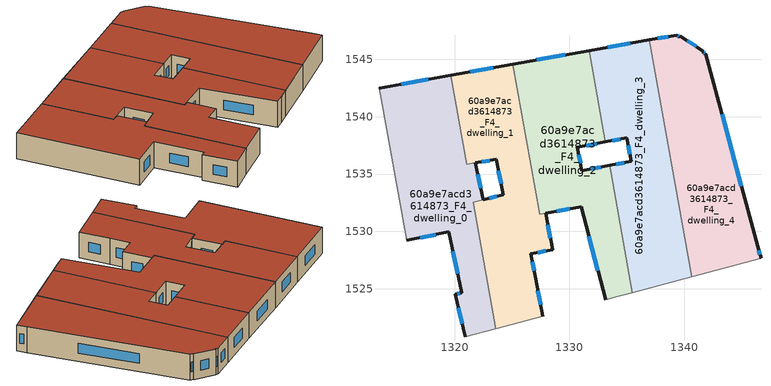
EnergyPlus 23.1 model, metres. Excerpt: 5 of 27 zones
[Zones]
60a9e7acd3614873_F4_dwelling_0
 floor to 60a9e7acd3614873_F3_dwelling_0 (EU_floor_Construction): 1319.66,1543.6 1321.05,1535.84 1321.82,1535.97 1322.48,1532.76 1321.64,1532.56 1323.61,1521.53 1320.95,1520.82 1320.07,1524.52 1320.6,1524.65 1319.51,1529.96 1315.84,1529.22 1313.42,1542.49 z12
 wall outside (EU_wall_Construction): 1319.66,1543.6 1313.42,1542.49 / 1322.48,1532.76 1321.82,1535.97 / 1315.84,1529.22 1319.51,1529.96 1320.6,1524.65 1320.07,1524.52 1320.95,1520.82 z12:15
 wall to 60a9e7acd3614873_F4_dwelling_1 (EU_wall_Construction): 1321.82,1535.97 1321.05,1535.84 / 1321.05,1535.85 1319.66,1543.6 / 1323.61,1521.53 1321.64,1532.56 1322.48,1532.76 z12:15
 wall adiabatic (EU_wall_Construction): 1320.95,1520.82 1323.61,1521.53 / 1313.42,1542.49 1315.84,1529.22 z12:15
 window (EU_Window_Construction): 1317.71,1543.25 1315.38,1542.83 / 1322.27,1533.77 1322.03,1534.97 / 1320.34,1523.36 1320.67,1521.98 / 1320.44,1524.61 1320.23,1524.56 / 1319.85,1528.3 1320.26,1526.32 / 1316.99,1529.45 1318.36,1529.73 z12.94:14.06
 roof outside (EU_roof_Construction): 1323.61,1521.53 1321.64,1532.56 1322.48,1532.76 1321.82,1535.97 1321.05,1535.84 1319.66,1543.6 1313.42,1542.49 1315.84,1529.22 1319.51,1529.96 1320.6,1524.65 1320.07,1524.52 1320.95,1520.82 z15
60a9e7acd3614873_F4_dwelling_1
 floor to 60a9e7acd3614873_F3_dwelling_1 (EU_floor_Construction): 1325.07,1544.56 1327.41,1531.48 1327.92,1531.58 1328.54,1528.42 1326.64,1528.06 1327.06,1525.88 1327.7,1522.62 1323.61,1521.53 1321.64,1532.56 1322.49,1532.76 1324.24,1533.18 1323.61,1536.27 1321.82,1535.97 1321.05,1535.85 1319.66,1543.6 z12
 wall outside (EU_wall_Construction): 1321.82,1535.97 1323.61,1536.27 1324.24,1533.18 1322.49,1532.76 / 1325.07,1544.56 1319.66,1543.6 / 1327.7,1522.62 1327.06,1525.88 1326.64,1528.06 1328.54,1528.42 1327.92,1531.58 z12:15
 wall to 60a9e7acd3614873_F4_dwelling_2 (EU_wall_Construction): 1327.92,1531.58 1327.41,1531.48 / 1327.41,1531.49 1325.07,1544.56 z12:15
 wall adiabatic (EU_wall_Construction): 1323.61,1521.53 1327.7,1522.62 z12:15
 window (EU_Window_Construction): 1323.69,1533.05 1323.04,1532.9 / 1323.81,1535.3 1324.05,1534.15 / 1322.38,1536.07 1323.05,1536.18 / 1323.38,1544.26 1321.36,1543.9 / 1328.34,1529.41 1328.11,1530.59 / 1327.24,1528.17 1327.94,1528.3 / 1326.93,1526.56 1326.77,1527.37 / 1327.5,1523.64 1327.26,1524.86 z12.94:14.06
 roof outside (EU_roof_Construction): 1327.7,1522.62 1327.06,1525.88 1326.64,1528.06 1328.54,1528.42 1327.92,1531.58 1327.41,1531.48 1325.07,1544.56 1319.66,1543.6 1321.05,1535.85 1323.61,1536.27 1324.24,1533.18 1321.64,1532.56 1323.61,1521.53 z15
60a9e7acd3614873_F4_dwelling_2
 floor to 60a9e7acd3614873_F3_dwelling_2 (EU_floor_Construction): 1331.71,1545.74 1333.13,1537.79 1330.69,1537.33 1331.09,1535.3 1333.49,1535.75 1335.47,1524.67 1334.26,1524.35 1333.14,1524.06 1331.01,1532.13 1327.41,1531.49 1325.07,1544.56 z12
 wall outside (EU_wall_Construction): 1331.71,1545.74 1325.07,1544.56 / 1333.49,1535.75 1331.09,1535.3 1330.69,1537.33 1333.13,1537.79 / 1327.93,1531.58 1331.01,1532.13 1333.14,1524.06 z12:15
 wall to 60a9e7acd3614873_F4_dwelling_3 (EU_wall_Construction): 1333.13,1537.79 1331.71,1545.74 / 1335.47,1524.67 1333.49,1535.75 z12:15
 wall adiabatic (EU_wall_Construction): 1333.14,1524.06 1334.26,1524.35 1335.47,1524.67 z12:15
 window (EU_Window_Construction): 1329.63,1545.37 1327.15,1544.93 / 1331.46,1537.48 1332.37,1537.65 / 1330.96,1535.94 1330.82,1536.7 / 1332.74,1535.61 1331.84,1535.44 / 1331.68,1529.6 1332.47,1526.59 / 1328.89,1531.75 1330.04,1531.96 z12.94:14.06
 roof outside (EU_roof_Construction): 1335.47,1524.67 1333.49,1535.75 1331.09,1535.3 1330.69,1537.33 1333.13,1537.79 1331.71,1545.74 1325.07,1544.56 1327.41,1531.49 1331.01,1532.13 1333.14,1524.06 1334.26,1524.35 z15
60a9e7acd3614873_F4_dwelling_3
 floor to 60a9e7acd3614873_F3_dwelling_3 (EU_floor_Construction): 1336.95,1546.67 1340.64,1526.05 1335.47,1524.67 1333.49,1535.75 1335.36,1536.11 1334.99,1538.14 1333.13,1537.79 1331.71,1545.74 z12
 wall outside (EU_wall_Construction): 1333.13,1537.79 1334.99,1538.14 1335.36,1536.11 1333.49,1535.75 / 1336.95,1546.67 1331.71,1545.74 z12:15
 wall to 60a9e7acd3614873_F4_dwelling_4 (EU_wall_Construction): 1340.64,1526.05 1336.95,1546.67 z12:15
 wall adiabatic (EU_wall_Construction): 1335.47,1524.67 1340.64,1526.05 z12:15
 window (EU_Window_Construction): 1334.78,1536 1334.08,1535.87 / 1335.1,1537.5 1335.24,1536.74 / 1333.71,1537.9 1334.41,1538.03 / 1335.31,1546.38 1333.35,1546.03 z12.94:14.06
 roof outside (EU_roof_Construction): 1340.64,1526.05 1336.95,1546.67 1331.71,1545.74 1333.13,1537.79 1334.99,1538.14 1335.36,1536.11 1333.49,1535.75 1335.47,1524.67 z15
60a9e7acd3614873_F4_dwelling_4
 floor to 60a9e7acd3614873_F3_dwelling_4 (EU_floor_Construction): 1341.88,1545.45 1346.39,1528.71 1346.68,1527.66 1340.64,1526.05 1336.95,1546.67 1339.33,1547.09 1339.6,1546.92 1339.65,1547 1341.66,1545.7 1341.61,1545.62 z12
 wall outside (EU_wall_Construction): 1346.68,1527.66 1346.39,1528.71 1341.88,1545.45 1341.61,1545.62 1341.66,1545.7 1339.65,1547 1339.6,1546.92 1339.33,1547.09 1336.95,1546.67 z12:15
 wall adiabatic (EU_wall_Construction): 1340.64,1526.05 1346.68,1527.66 z12:15
 window (EU_Window_Construction): 1341.79,1545.5 1341.69,1545.57 / 1344.98,1533.96 1343.29,1540.2 / 1346.59,1527.99 1346.48,1528.38 / 1338.59,1546.96 1337.7,1546.8 / 1339.52,1546.97 1339.42,1547.04 / 1341.03,1546.1 1340.28,1546.59 z12.94:14.06
 roof outside (EU_roof_Construction): 1346.68,1527.66 1346.39,1528.71 1341.88,1545.45 1341.61,1545.62 1341.66,1545.7 1339.65,1547 1339.6,1546.92 1339.33,1547.09 1336.95,1546.67 1340.64,1526.05 z15
[Building]
EU S2 Campaign: North Axis=0; Terrain=City; Solar Distribution=FullExterior
[Site:Location]
Vienna: Latitude=48; Longitude=16.5; Time Zone=1; Elevation=183
[SizingPeriod:WeatherFileDays]
AnnualSizingPeriod: Begin Month=1; Begin Day of Month=1; End Month=12; End Day of Month=31; Day of Week for Start Day=Monday; Use Weather File Daylight Saving Period=No; Use Weather File Rain and Snow Indicators=No
[MATERIAL]
EU_InternalMass_Material: Roughness=MediumRough; Thickness=0.1; Conductivity=1; Density=1800; Specific Heat=900; Thermal Absorptance=0.9; Solar Absorptance=0.7; Visible Absorptance=0.7
[MATERIAL:NOMASS] Roughness=MediumRough; Thermal Absorptance=0.9; Solar Absorptance=0.7; Visible Absorptance=0.7
Name | Thermal Resistance
EU_wall_NoMass | 0.914258
EU_roof_NoMass | 0.954009
EU_floor_NoMass | 1.09711
[WINDOWMATERIAL:SIMPLEGLAZINGSYSTEM]
EU_Window_SimpleGlazing: UFactor=2.09642; Solar Heat Gain Coefficient=0.65; Visible Transmittance=0.65
[CONSTRUCTION]
EU_wall_Construction: EU_wall_NoMass
EU_roof_Construction: EU_roof_NoMass
EU_floor_Construction: EU_floor_NoMass
EU_Window_Construction: EU_Window_SimpleGlazing
EU_InternalMass_Construction: EU_InternalMass_Material
[ZONE] Type=1; Multiplier=1; Ceiling Height=autocalculate; Floor Area=autocalculate; Part of Total Floor Area=Yes
Name | Volume
60a9e7acd3614873_F4_dwelling_0 | 334.537
60a9e7acd3614873_F4_dwelling_1 | 323.517
60a9e7acd3614873_F4_dwelling_2 | 321.056
60a9e7acd3614873_F4_dwelling_3 | 326.392
60a9e7acd3614873_F4_dwelling_4 | 326.364
[INTERNALMASS] Construction=EU_InternalMass_Construction
Name | Zone or ZoneList | Surface Area
60a9e7acd3614873_F4_dwelling_0_EU_InternalMass | 60a9e7acd3614873_F4_dwelling_0 | 111.513
60a9e7acd3614873_F4_dwelling_1_EU_InternalMass | 60a9e7acd3614873_F4_dwelling_1 | 107.839
60a9e7acd3614873_F4_dwelling_2_EU_InternalMass | 60a9e7acd3614873_F4_dwelling_2 | 107.026
60a9e7acd3614873_F4_dwelling_3_EU_InternalMass | 60a9e7acd3614873_F4_dwelling_3 | 108.797
60a9e7acd3614873_F4_dwelling_4_EU_InternalMass | 60a9e7acd3614873_F4_dwelling_4 | 108.788
[OTHEREQUIPMENT] Fuel Type=Electricity; Design Level Calculation Method=Watts/Area; Power per Zone Floor Area=1; Fraction Latent=0; Fraction Radiant=0; Fraction Lost=0; Carbon Dioxide Generation Rate=0; EndUse Subcategory=EU_Step8_InternalGains
Name | Zone or ZoneList or Space or SpaceList | Schedule
EU_Step8_InternalGain_60a9e7acd3614873_F4_dwelling_0_f000 | 60a9e7acd3614873_F4_dwelling_0 | EU_Step8_GainSchedule_60a9e7acd3614873_F4_dwelling_0_f000
EU_Step8_InternalGain_60a9e7acd3614873_F4_dwelling_1_f000 | 60a9e7acd3614873_F4_dwelling_1 | EU_Step8_GainSchedule_60a9e7acd3614873_F4_dwelling_1_f000
EU_Step8_InternalGain_60a9e7acd3614873_F4_dwelling_2_f000 | 60a9e7acd3614873_F4_dwelling_2 | EU_Step8_GainSchedule_60a9e7acd3614873_F4_dwelling_2_f000
EU_Step8_InternalGain_60a9e7acd3614873_F4_dwelling_3_f000 | 60a9e7acd3614873_F4_dwelling_3 | EU_Step8_GainSchedule_60a9e7acd3614873_F4_dwelling_3_f000
EU_Step8_InternalGain_60a9e7acd3614873_F4_dwelling_4_f000 | 60a9e7acd3614873_F4_dwelling_4 | EU_Step8_GainSchedule_60a9e7acd3614873_F4_dwelling_4_f000
[ZONEVENTILATION:DESIGNFLOWRATE] Schedule=EU_AlwaysOn; Design Flow Rate Calculation Method=AirChanges/Hour; Air Changes per Hour=0.546891; Ventilation Type=Natural; Fan Pressure Rise=0; Fan Total Efficiency=1; Constant Term Coefficient=1; Temperature Term Coefficient=0; Velocity Term Coefficient=0; Velocity Squared Term Coefficient=0; Minimum Indoor Temperature=-100; Maximum Indoor Temperature=100; Delta Temperature=-100; Minimum Outdoor Temperature=-100; Maximum Outdoor Temperature=100; Maximum Wind Speed=40
Name | Zone or ZoneList or Space or SpaceList
EU_ConstantAir_60a9e7acd3614873_F4_dwelling_0 | 60a9e7acd3614873_F4_dwelling_0
EU_ConstantAir_60a9e7acd3614873_F4_dwelling_1 | 60a9e7acd3614873_F4_dwelling_1
EU_ConstantAir_60a9e7acd3614873_F4_dwelling_2 | 60a9e7acd3614873_F4_dwelling_2
EU_ConstantAir_60a9e7acd3614873_F4_dwelling_3 | 60a9e7acd3614873_F4_dwelling_3
EU_ConstantAir_60a9e7acd3614873_F4_dwelling_4 | 60a9e7acd3614873_F4_dwelling_4
[HVACTEMPLATE:THERMOSTAT] Constant Heating Setpoint=20; Constant Cooling Setpoint=50
EU_HeatOnly_60a9e7acd3614873_F1_dwelling_0; EU_HeatOnly_60a9e7acd3614873_F1_dwelling_1; EU_HeatOnly_60a9e7acd3614873_F1_dwelling_2; EU_HeatOnly_60a9e7acd3614873_F1_dwelling_3; EU_HeatOnly_60a9e7acd3614873_F1_dwelling_4; EU_HeatOnly_60a9e7acd3614873_F1_dwelling_5; EU_HeatOnly_60a9e7acd3614873_F2_dwelling_0; EU_HeatOnly_60a9e7acd3614873_F2_dwelling_1; EU_HeatOnly_60a9e7acd3614873_F2_dwelling_2; EU_HeatOnly_60a9e7acd3614873_F2_dwelling_3; EU_HeatOnly_60a9e7acd3614873_F2_dwelling_4; EU_HeatOnly_60a9e7acd3614873_F3_dwelling_0; EU_HeatOnly_60a9e7acd3614873_F3_dwelling_1; EU_HeatOnly_60a9e7acd3614873_F3_dwelling_2; EU_HeatOnly_60a9e7acd3614873_F3_dwelling_3; EU_HeatOnly_60a9e7acd3614873_F3_dwelling_4; EU_HeatOnly_60a9e7acd3614873_F4_dwelling_0; EU_HeatOnly_60a9e7acd3614873_F4_dwelling_1; EU_HeatOnly_60a9e7acd3614873_F4_dwelling_2; EU_HeatOnly_60a9e7acd3614873_F4_dwelling_3; EU_HeatOnly_60a9e7acd3614873_F4_dwelling_4
[HVACTEMPLATE:ZONE:IDEALLOADSAIRSYSTEM] System Availability Schedule=EU_AlwaysOn; Maximum Heating Supply Air Temperature=50; Minimum Cooling Supply Air Temperature=13; Maximum Heating Supply Air Humidity Ratio=0.0156; Minimum Cooling Supply Air Humidity Ratio=0.0077; Heating Limit=NoLimit; Cooling Limit=NoLimit; Heating Availability Schedule=EU_AlwaysOn; Cooling Availability Schedule=EU_CoolingOff; Dehumidification Control Type=ConstantSensibleHeatRatio; Cooling Sensible Heat Ratio=0.7; Dehumidification Setpoint=60; Humidification Control Type=None; Humidification Setpoint=30; Outdoor Air Method=None; Outdoor Air Flow Rate per Person=0.00944; Outdoor Air Flow Rate per Zone Floor Area=0; Outdoor Air Flow Rate per Zone=0; Demand Controlled Ventilation Type=None; Outdoor Air Economizer Type=NoEconomizer; Heat Recovery Type=None; Sensible Heat Recovery Effectiveness=0.7; Latent Heat Recovery Effectiveness=0.65
Name | Template Thermostat
60a9e7acd3614873_F4_dwelling_0 | EU_HeatOnly_60a9e7acd3614873_F4_dwelling_0
60a9e7acd3614873_F4_dwelling_1 | EU_HeatOnly_60a9e7acd3614873_F4_dwelling_1
60a9e7acd3614873_F4_dwelling_2 | EU_HeatOnly_60a9e7acd3614873_F4_dwelling_2
60a9e7acd3614873_F4_dwelling_3 | EU_HeatOnly_60a9e7acd3614873_F4_dwelling_3
60a9e7acd3614873_F4_dwelling_4 | EU_HeatOnly_60a9e7acd3614873_F4_dwelling_4
[SIZING:ZONE] Zone Cooling Design Supply Air Temperature Input Method=SupplyAirTemperature; Zone Cooling Design Supply Air Temperature=13; Zone Heating Design Supply Air Temperature Input Method=SupplyAirTemperature; Zone Heating Design Supply Air Temperature=50; Zone Cooling Design Supply Air Humidity Ratio=0.008; Zone Heating Design Supply Air Humidity Ratio=0.008; Cooling Design Air Flow Method=DesignDay; Cooling Design Air Flow Rate=0; Cooling Minimum Air Flow per Zone Floor Area=0.000762; Cooling Minimum Air Flow=0; Cooling Minimum Air Flow Fraction=0.2; Heating Design Air Flow Method=DesignDay; Heating Design Air Flow Rate=0; Heating Maximum Air Flow per Zone Floor Area=0.002032; Heating Maximum Air Flow=0.141576; Heating Maximum Air Flow Fraction=0.3; Account for Dedicated Outdoor Air System=No; Dedicated Outdoor Air System Control Strategy=NeutralSupplyAir; Dedicated Outdoor Air Low Setpoint Temperature for Design=autosize; Dedicated Outdoor Air High Setpoint Temperature for Design=autosize; Zone Load Sizing Method=Sensible Load Only No Latent Load; Zone Latent Cooling Design Supply Air Humidity Ratio Input Method=HumidityRatioDifference; Zone Cooling Design Supply Air Humidity Ratio Difference=0.005; Zone Latent Heating Design Supply Air Humidity Ratio Input Method=HumidityRatioDifference; Zone Humidification Design Supply Air Humidity Ratio Difference=0.005
60a9e7acd3614873_F4_dwelling_0; 60a9e7acd3614873_F4_dwelling_1; 60a9e7acd3614873_F4_dwelling_2; 60a9e7acd3614873_F4_dwelling_3; 60a9e7acd3614873_F4_dwelling_4
[SCHEDULE:CONSTANT]
Name | Hourly Value
EU_AlwaysOn | 1
EU_CoolingOff | 0
[SCHEDULE:FILE] Column Number=1; Rows to Skip at Top=0; Number of Hours of Data=8760; Column Separator=Comma; Interpolate to Timestep=No; Minutes per Item=60; Adjust Schedule for Daylight Savings=Yes
Name | File
EU_Step8_GainSchedule_60a9e7acd3614873_F4_dwelling_0_f000 | ../../schedules/60a9e7acd3614873/60a9e7acd3614873_F4_dwelling_0_f000_gain.csv
EU_Step8_GainSchedule_60a9e7acd3614873_F4_dwelling_1_f000 | ../../schedules/60a9e7acd3614873/60a9e7acd3614873_F4_dwelling_1_f000_gain.csv
EU_Step8_GainSchedule_60a9e7acd3614873_F4_dwelling_2_f000 | ../../schedules/60a9e7acd3614873/60a9e7acd3614873_F4_dwelling_2_f000_gain.csv
EU_Step8_GainSchedule_60a9e7acd3614873_F4_dwelling_3_f000 | ../../schedules/60a9e7acd3614873/60a9e7acd3614873_F4_dwelling_3_f000_gain.csv
EU_Step8_GainSchedule_60a9e7acd3614873_F4_dwelling_4_f000 | ../../schedules/60a9e7acd3614873/60a9e7acd3614873_F4_dwelling_4_f000_gain.csv
